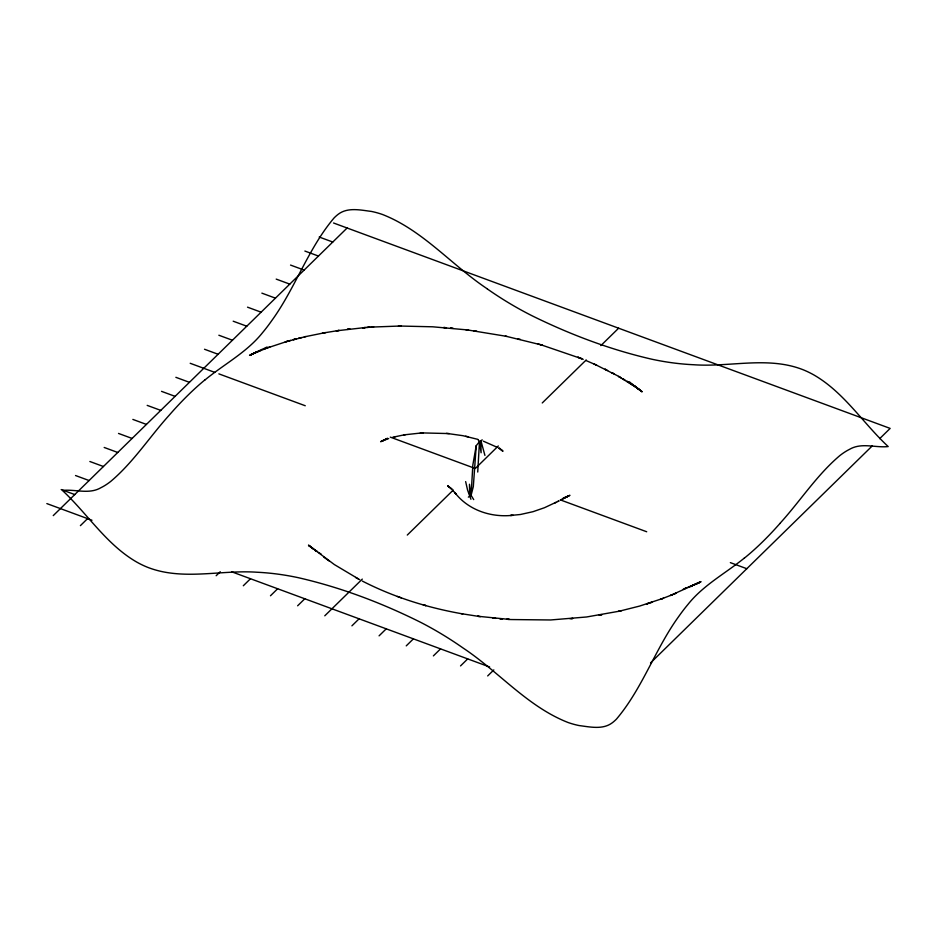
<?xml version="1.0" encoding="UTF-8"?>
<svg xmlns="http://www.w3.org/2000/svg" width="937" height="937" viewBox="0 0 937 937"><rect width="100%" height="100%" fill="white"/><g stroke="black" fill="none" stroke-linecap="round" stroke-linejoin="round"><path stroke-width="1.41" d="M473.712 499.608L471.088 495.333L472.845 464.951L476.23 445.661L479.486 441.667L482.239 439.875M477.729 472.049L479.486 441.667L478.139 439.863M476.23 445.661L473.326 486.572L471.088 495.333L468.336 497.125M779.9 523.455C800.221 501.178 816.642 475.211 839.798 455.628A137.399 47.33 -69.7 0 1 849.437 449.397C861.49 442.241 875.299 447.98 888.182 446.562C863.059 423.208 844.284 392.568 814.054 375.046A77.806 59.09 45.6 0 0 803.325 369.834C768.199 355.884 730.181 367.363 693.731 364.739A280.503 213.015 45.6 0 1 651.976 359.246C610.561 349.782 570.504 334.65 532.415 315.945A297.123 225.641 45.6 0 1 487.322 288.947M53.257 515.608L347.112 228.007M80.406 525.634L87.574 518.618M216.166 575.728L220.265 571.722M243.315 585.754L250.484 578.738M270.477 595.768L277.645 588.752M297.626 605.794L304.794 598.778M324.776 615.808L362.291 579.101M407.279 535.062L453.321 490.004M475.293 468.5L498.308 445.965M542.254 402.957L586.199 359.949M600.84 345.612L618.631 328.208M351.925 625.834L359.094 618.818M379.075 635.848L386.243 628.832M406.236 645.874L413.393 638.858M433.386 655.888L440.554 648.872M460.535 665.914L467.704 658.898M487.685 675.928L493.834 669.92M650.547 662.916L872.359 445.813M879.691 438.645L890.15 428.408L333.537 222.994M205.074 379.86C224.283 364.036 247.052 352.23 262.758 332.412A129.833 44.73 -69.7 0 0 271.707 320.7C295.342 288.174 308.039 248.656 334.122 217.888A58.879 20.286 -69.7 0 1 338.374 214.151C347.826 207.042 360.71 210.099 371.509 211.446A82.667 62.779 45.6 0 1 382.472 214.479C423.044 230.35 451.657 265.183 487.345 288.889M744.095 558.276C725.203 573.526 703.137 585.262 687.828 604.588A129.833 44.73 -69.7 0 0 678.868 616.3C655.244 648.837 642.548 688.355 616.452 719.112A58.879 20.286 -69.7 0 1 612.201 722.849C602.749 729.958 589.865 726.901 579.066 725.554A82.667 62.779 45.6 0 1 568.103 722.521C527.531 706.65 498.917 671.817 463.229 648.111A294.932 223.978 45.6 0 0 420.83 622.426C381.98 602.995 340.974 587.476 298.598 577.754A280.503 213.015 45.6 0 0 256.832 572.226C220.382 569.696 182.375 581.081 147.25 567.166A77.806 59.09 45.6 0 1 136.521 561.954C106.291 544.432 87.516 513.792 62.404 490.438C75.276 489.02 89.085 494.759 101.137 487.591A137.399 47.33 -69.7 0 0 110.777 481.372C133.382 462.304 149.498 437.029 169.21 415.208A377.154 129.927 -69.7 0 1 205.098 379.743M386.887 438.575L385.529 439.301L387.531 438.235M560.689 500.007L565.046 497.699L562.048 499.292M563.687 498.425L569.942 495.298L566.967 496.68M557.702 501.564L559.049 500.873L544.456 507.725L532.989 511.696L520.363 514.507L510.513 515.455L513.347 515.327M554.704 503.075L556.063 502.396M382.261 440.964L385.248 439.465L380.645 441.702L383.608 440.32M568.314 496.036L565.327 497.535L566.686 496.856M252.533 353.905L253.88 353.261L249.547 355.369L262.817 348.974M698.053 583.095L696.695 583.739L701.028 581.631L670.529 595.452L676.444 593.027L674.827 593.718M690.733 586.621L692.092 585.988M255.508 352.453L256.855 351.808M250.893 354.701L267.279 347.861L264.328 348.997M687.582 587.476L699.681 582.299M693.72 585.192L695.067 584.547M264.164 348.353L267.139 347.006M252.252 354.057L250.624 354.795L257.628 351.68M698.323 582.943L699.951 582.205L692.947 585.32M381.991 441.069L388.668 438.563M568.583 495.931L563.242 498.004M256.012 352.347L260.31 350.579M694.563 584.653L690.264 586.421M672.145 594.819L660.632 599.235L663.572 598.181M684.912 588.518L686.247 588.003L683.296 589.139M662.236 598.649L639.62 606.075L618.525 611.381L621.407 610.783M265.663 348.482L288.01 341.103L285.094 342.005M266.998 347.955L269.938 346.924M650.77 602.632L652.375 602.093L646.518 603.967L648.111 603.498M286.417 341.595L305.942 336.535M290.646 340.412L287.741 341.173L289.334 340.763M294.886 339.253L293.293 339.639L296.197 338.925M394.231 436.947L405.252 434.627L403.683 434.897L423.161 432.765L420.303 432.999M300.414 337.835L298.833 338.21L301.737 337.543M392.65 437.31L395.543 436.642M620.095 611.053L586.621 616.979L550.628 619.966L510.642 619.544L477.636 616.241L480.412 616.663M304.373 336.863L325.362 332.6L322.469 333.174M599.13 615.152L602.011 614.613L600.441 614.906M336.313 330.89L339.194 330.41L323.78 332.904M337.625 330.679L365.418 327.528L362.56 327.821M571.301 618.631L572.858 618.455L570.001 618.771M366.707 327.481L369.553 327.212L363.861 327.681M348.81 329.203L347.252 329.355L350.11 329.086M370.841 327.177L373.687 326.931L367.995 327.353M512.059 515.373C490.613 517.552 468.078 510.009 454.75 492.487L456.132 493.963L452.43 490.203M372.13 327.06L401.247 325.982L398.412 326.064M421.603 432.894L449.245 433.585M399.701 326.029L432.718 326.802L468.559 330.023L465.771 329.73M507.842 619.334L509.377 619.404L506.566 619.275M499.69 618.748L502.501 618.935L500.967 618.83M446.445 433.362L462.866 435.682L477.87 439.371M492.839 618.115L495.638 618.338L494.104 618.209M446.469 327.763L443.681 327.493L445.204 327.645M453.332 328.383L450.545 328.067L452.067 328.243M506.882 336.395L467.036 329.871M479.158 616.476L461.238 613.653M475.387 330.96L473.864 330.738L476.64 331.159M462.749 613.911C427.963 607.844 393.821 597.22 362.35 581.069M505.371 336.102L542.371 345.167L538.143 343.973M465.63 436.22L468.395 436.806M517.657 338.749L520.41 339.417M424.426 605.208L425.925 605.618L423.173 604.857M540.872 344.757L581.725 358.73L577.789 357.161L579.007 357.653M397.393 596.436L401.341 597.876M483.328 441.163L497.043 447.23M319.201 237.026L332.776 242.027M304.865 251.046L318.451 256.059M290.54 265.077L304.115 270.09M276.204 279.109L289.779 284.122M261.868 293.14L275.443 298.153M247.532 307.172L261.107 312.185M233.196 321.204L246.771 326.205M218.86 335.235L232.435 340.236M204.524 349.255L218.11 354.268M190.199 363.287L214.737 372.352M218.86 373.863L305.251 405.744M390.272 437.122L473.911 467.996M560.314 499.878L646.706 531.759M730.345 562.633L746.801 568.7M175.863 377.318L189.438 382.331M161.527 391.35L175.102 396.363M147.191 405.381L160.766 410.383M132.855 419.413L146.43 424.414M118.519 433.433L132.094 438.446M104.183 447.464L117.769 452.477M89.858 461.496L103.433 466.509M75.522 475.527L89.097 480.54M61.186 489.559L74.761 494.56M46.85 503.591L91.967 520.234M231.837 571.851L489.641 666.992M580.495 358.239L583.189 359.351M585.894 360.476L596.682 365.196L593.988 363.978M595.463 364.634L617.132 375.561L636.141 387.332L630.87 383.795L632.065 384.592M606.192 369.764L604.986 369.155L607.656 370.513M359.679 579.663L334.357 564.566L308.484 545.193L313.45 549.141M355.556 577.45L358.227 578.89M614.461 374.086L611.791 372.633L613.009 373.301M619.79 377.049L618.584 376.358L621.243 377.904M625.342 380.34L622.695 378.724L623.89 379.462M498.496 448.05L502.806 451.072L499.304 447.945M452.079 488.95L447.769 485.928L451.283 489.055M629.43 382.882L626.794 381.195L627.989 381.968M318.51 552.408L321.145 554.118M315.628 550.464L314.434 549.668L317.069 551.436L308.73 545.416L309.913 546.33M634.946 386.536L641.845 391.584L634.525 385.798L635.708 386.735M329.11 560.947L323.874 557.164M638.999 389.405L637.816 388.539L640.428 390.483M311.576 547.595L312.759 548.461L310.147 546.517M629.313 381.792L631.058 383.116M631.925 383.772L633.658 385.13M637.125 387.859L642.091 391.807L640.674 390.67M314.867 550.265L316.05 551.202M501.389 449.924L502.806 451.072M447.769 485.928L449.198 487.076M465.654 481.606L467.563 490.063L470.924 499.269M484.921 455.394L480.88 440.648L481.103 452.758L479.486 441.667M471.088 495.333L469.472 484.242L469.695 496.352M779.9 523.525A376.686 129.763 -69.7 0 1 744.083 558.358"/></g></svg>
